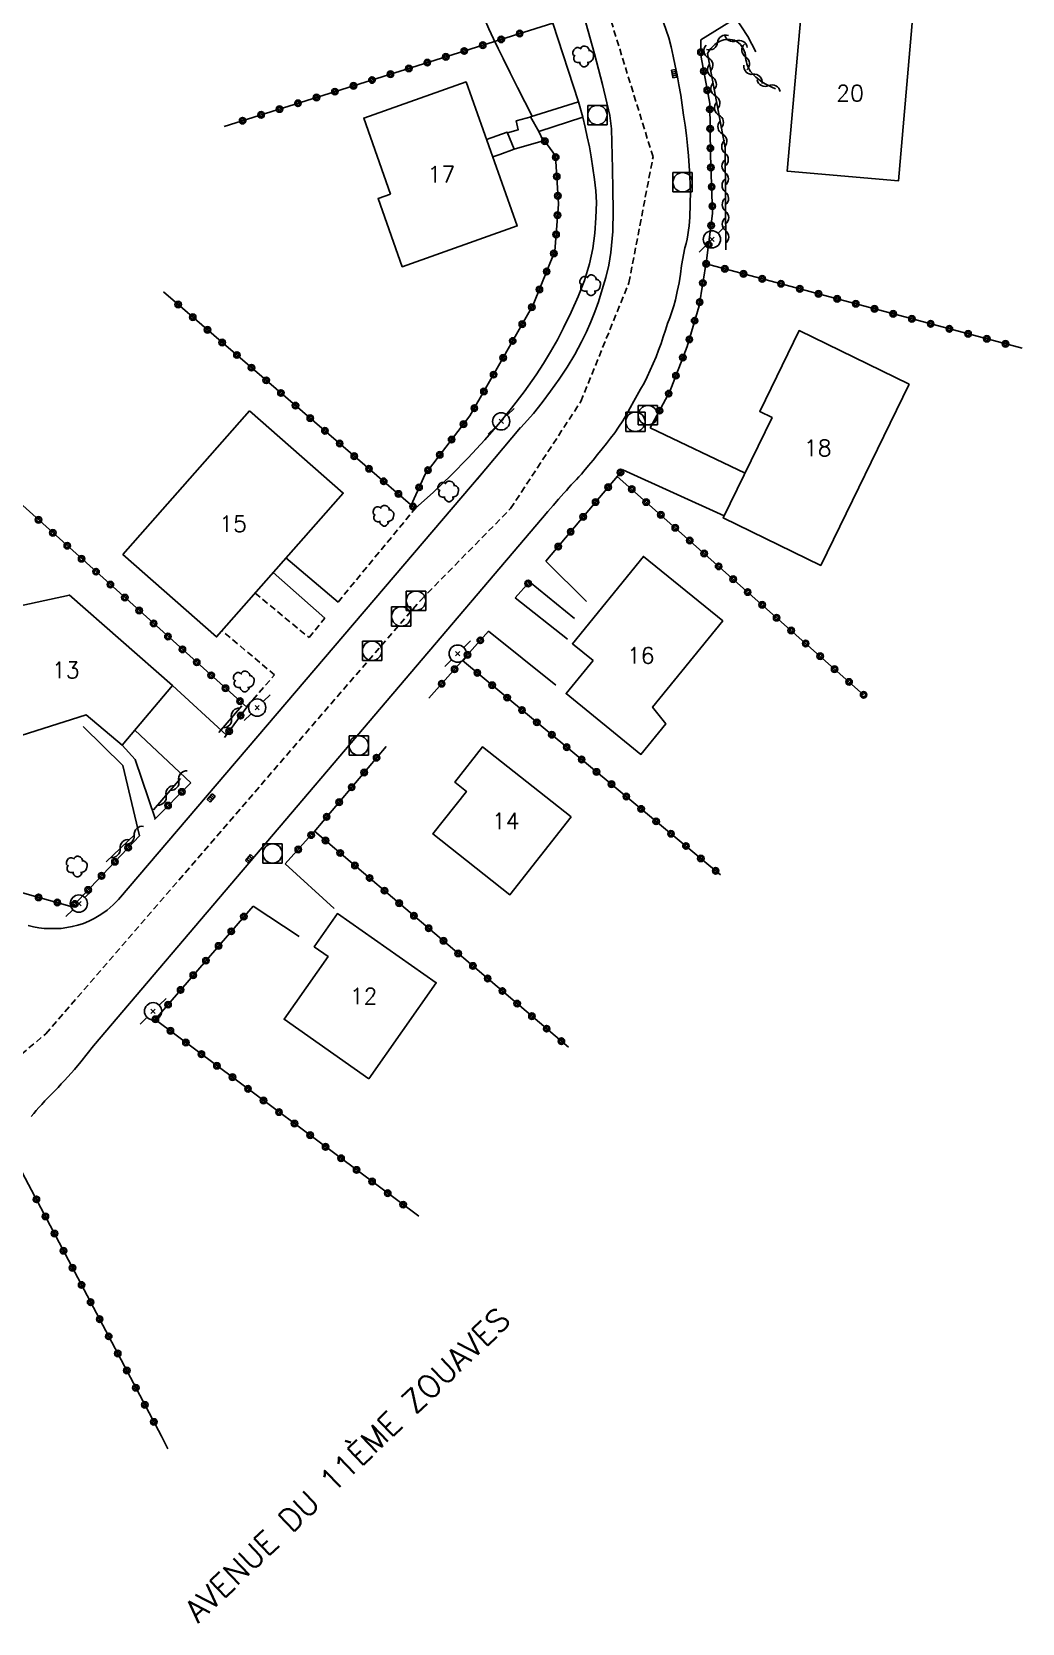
# Model space of a CAD drawing. Header units: millimetres. Extents: x 164000 to 165000, y 151998 to 153000.
# Drawn here: x 164528.6 to 164605.3, y 152156.5 to 152279.8 of the extents above; entities that cross this region are included whole.
import ezdxf
from ezdxf.enums import TextEntityAlignment as Align

# ---------------------------------------------------------------- set-up
doc = ezdxf.new("R2010")
doc.units = ezdxf.units.MM
doc.linetypes.add('DASHED', pattern=[0.75, 0.5, -0.25])
doc.layers.get('0').update_dxf_attribs({"linetype": 'CONTINUOUS'})
for name, color, linetype in [('W0001', 6, 'DASHED'), ('W0008', 7, 'CONTINUOUS'), ('W0014', 7, 'CONTINUOUS'), ('W0017', 7, 'CONTINUOUS'), ('W0101', 7, 'CONTINUOUS'), ('W0105', 7, 'CONTINUOUS'), ('W0112', 1, 'DASHED'), ('W0211', 2, 'CONTINUOUS'), ('W0214', 2, 'CONTINUOUS'), ('W0300', 7, 'CONTINUOUS'), ('W0310', 3, 'CONTINUOUS'), ('W0322', 7, 'CONTINUOUS'), ('W0323', 7, 'CONTINUOUS'), ('W0401', 7, 'CONTINUOUS'), ('W0420', 7, 'CONTINUOUS'), ('W0473', 7, 'CONTINUOUS'), ('W0989', 7, 'CONTINUOUS'), ('W0991', 7, 'CONTINUOUS')]:
    doc.layers.add(name, color=color, linetype=linetype)
doc.styles.get("Standard").update_dxf_attribs({"font": 'romans.shx', "width": 0.85})

# ---------------------------------------------------------------- blocks, each defined once
blk = doc.blocks.new('T473')
for p, q in [((-0.166667, 0.166667), (0.166667, -0.166667)), ((-0.166667, -0.166667), (0.166667, 0.166667)), ((0.500001, 0.500001), (1.000002, 1.000002)), ((-1.000002, -1.000002), (-0.500001, -0.500001))]:
    blk.add_line(p, q)
blk.add_ellipse((0, 0), major_axis=(0.471405, 0.471405), ratio=1, start_param=5.4977871438, end_param=11.780972451)
blk = doc.blocks.new('T401')
for p, q in [((-0.3, 0.3), (0, 0.3)), ((-0.3, -0.25), (-0.3, 0.3)), ((-0.3, 0.15), (0, 0.15)), ((-0.3, 0), (0, 0)), ((0, 0.3), (0, -0.25)), ((-0.3, -0.15), (0, -0.15)), ((-0.3, -0.25), (-0.3, -0.3)), ((-0.3, -0.3), (0, -0.3)), ((0, -0.3), (0, -0.25))]:
    blk.add_line(p, q)
blk = doc.blocks.new('T420')
for p, q in [((0.75, 0.75), (-0.75, 0.75)), ((-0.75, 0.75), (-0.75, -0.75)), ((0.75, 0.75), (0.75, -0.75)), ((0.75, -0.75), (-0.75, -0.75))]:
    blk.add_line(p, q)
blk.add_ellipse((0, 0), major_axis=(-0.53, 0.53), ratio=1, start_param=3.926991, end_param=10.210176)
blk = doc.blocks.new('T300')
for p, q in [((-0.8, 0.51), (-0.86, 0.34)), ((-0.86, 0.34), (-0.86, 0.17)), ((-0.86, 0.17), (-0.74, 0.06)), ((-0.69, 0.63), (-0.8, 0.51)), ((-0.8, -0.06), (-0.74, 0.06)), ((-0.74, 0.06), (-0.69, 0.11)), ((-0.57, 0.69), (-0.69, 0.63)), ((-0.46, 0.69), (-0.57, 0.69)), ((-0.29, 0.63), (-0.46, 0.69)), ((-0.29, 0.63), (-0.17, 0.74)), ((-0.23, 0.57), (-0.29, 0.63)), ((-0.17, 0.74), (-0.06, 0.8)), ((-0.06, 0.8), (0.06, 0.8)), ((0.06, 0.8), (0.23, 0.74)), ((0.23, 0.74), (0.34, 0.63)), ((0.34, 0.63), (0.4, 0.51)), ((0.46, 0.46), (0.34, 0.46)), ((0.4, 0.51), (0.4, 0.46)), ((0.57, 0.4), (0.46, 0.46)), ((0.57, 0.4), (0.69, 0.29)), ((0.69, 0.29), (0.74, 0.17)), ((0.74, 0.06), (0.69, -0.17)), ((0.74, 0.17), (0.74, 0.06)), ((-0.8, -0.17), (-0.8, -0.06)), ((-0.8, -0.23), (-0.8, -0.17)), ((-0.74, -0.34), (-0.8, -0.23)), ((-0.69, -0.4), (-0.74, -0.34)), ((-0.51, -0.46), (-0.69, -0.4)), ((-0.4, -0.46), (-0.51, -0.46)), ((-0.4, -0.46), (-0.34, -0.46)), ((-0.34, -0.46), (-0.34, -0.4)), ((-0.34, -0.51), (-0.34, -0.46)), ((-0.29, -0.63), (-0.34, -0.51)), ((-0.17, -0.74), (-0.29, -0.63)), ((-0.06, -0.8), (-0.17, -0.74)), ((0.06, -0.8), (-0.06, -0.8)), ((0.17, -0.74), (0.06, -0.8)), ((0.23, -0.69), (0.17, -0.74)), ((0.29, -0.46), (0.23, -0.46)), ((0.29, -0.63), (0.23, -0.69)), ((0.46, -0.4), (0.29, -0.46)), ((0.34, -0.51), (0.29, -0.63)), ((0.34, -0.51), (0.34, -0.46)), ((0.57, -0.34), (0.46, -0.4)), ((0.63, -0.29), (0.57, -0.34)), ((0.69, -0.17), (0.63, -0.29))]:
    blk.add_line(p, q)
blk = doc.blocks.new('t323o')
at = {"color": 0, "linetype": 'Continuous'}
for radius in [0.25, 0.15]:
    blk.add_circle((0, 0), radius, dxfattribs=at)
blk = doc.blocks.new('t310o')
at = {"color": 0, "linetype": 'Continuous'}
for centre, start, end in [((-0.5, 0.38), 216.8699, 323.1304), ((0.5, -0.37), 36.8699, 143.1303)]:
    blk.add_arc(centre, 0.625, start, end, dxfattribs=at)
blk = doc.blocks.new('t322o')
at = {"color": 0, "linetype": 'Continuous'}
for radius in [0.25, 0.15]:
    blk.add_circle((0, 0), radius, dxfattribs=at)

msp = doc.modelspace()

# ---------------------------------------------------------------- linework, layer by layer
at = {"layer": 'W0001'}
msp.add_lwpolyline([(164486.6, 152171), (164499.56, 152177.04), (164529.65, 152202.17), (164558.69, 152235.77), (164565.65, 152242.86), (164571.09, 152251.15), (164574.81, 152260.35), (164576.68, 152270.1), (164565.31, 152306.9)], dxfattribs=at)
at = {"layer": 'W0008'}
for points in [[(164577.89, 152279.32), (164577.06, 152281.78), (164576.22, 152284.24), (164575.4, 152286.7), (164574.58, 152289.17), (164574.14, 152290.49), (164573.71, 152291.81), (164573.28, 152293.13), (164572.85, 152294.45)], [(164569.97, 152285.15), (164570.18, 152284.57), (164570.39, 152284), (164570.59, 152283.41), (164570.77, 152282.83), (164571.48, 152280.47), (164572.14, 152278.09), (164572.76, 152275.71), (164573.34, 152273.31)], [(164568.11, 152242.14), (164568.52, 152242.62), (164568.94, 152243.1), (164569.36, 152243.58), (164569.78, 152244.05), (164569.97, 152244.26), (164570.16, 152244.48), (164570.35, 152244.69), (164570.55, 152244.9), (164570.74, 152245.11), (164570.93, 152245.32), (164571.13, 152245.53), (164571.31, 152245.75), (164571.68, 152246.18), (164572.04, 152246.61), (164572.39, 152247.04), (164572.74, 152247.48), (164573.07, 152247.89), (164573.39, 152248.3), (164573.71, 152248.72), (164574.01, 152249.15), (164574.33, 152249.64), (164574.62, 152250.15), (164574.91, 152250.66), (164575.2, 152251.17), (164575.46, 152251.64), (164575.72, 152252.11), (164575.98, 152252.58), (164576.22, 152253.06), (164576.46, 152253.57), (164576.69, 152254.09), (164576.91, 152254.61), (164577.11, 152255.13), (164577.3, 152255.64), (164577.47, 152256.16), (164577.64, 152256.67), (164577.81, 152257.18), (164577.97, 152257.64), (164578.13, 152258.09), (164578.28, 152258.55), (164578.41, 152259.02), (164578.56, 152259.68), (164578.7, 152260.34), (164578.81, 152261.01), (164578.89, 152261.69), (164579.15, 152263.05), (164579.24, 152263.39), (164579.31, 152263.73), (164579.38, 152264.07), (164579.43, 152264.41), (164579.47, 152264.75), (164579.5, 152265.08), (164579.52, 152265.42), (164579.54, 152265.76), (164579.55, 152266.1), (164579.56, 152266.43), (164579.56, 152266.77), (164579.57, 152267.11), (164579.56, 152267.88), (164579.53, 152268.65), (164579.49, 152269.41), (164579.43, 152270.18), (164579.36, 152270.97), (164579.27, 152271.76), (164579.16, 152272.55), (164579.05, 152273.34), (164578.94, 152274.11), (164578.82, 152274.89), (164578.69, 152275.67), (164578.54, 152276.44), (164578.4, 152277.16), (164578.25, 152277.89), (164578.09, 152278.61), (164577.89, 152279.32)], [(164573.34, 152273.31), (164573.45, 152272.28), (164573.5, 152271.25), (164573.51, 152270.21), (164573.53, 152269.18), (164573.56, 152267.56), (164573.59, 152265.94), (164573.56, 152264.31), (164573.42, 152262.69), (164573.25, 152261.72), (164573.02, 152260.76), (164572.75, 152259.82), (164572.45, 152258.88), (164572.17, 152258.09), (164571.86, 152257.31), (164571.52, 152256.54), (164571.15, 152255.78), (164570.61, 152254.79), (164570.02, 152253.82), (164569.4, 152252.88), (164568.75, 152251.95), (164568.1, 152251.08), (164567.42, 152250.23), (164566.71, 152249.41), (164565.97, 152248.61)], [(164566.42, 152249.14), (164563.06, 152245.14)], [(164563.44, 152245.59), (164535.29, 152212.58)], [(164533.34, 152201.23), (164568.11, 152242.14)], [(164535.29, 152212.58), (164534.86, 152212.16), (164534.4, 152211.76), (164533.91, 152211.41), (164533.4, 152211.1), (164532.99, 152210.89), (164532.57, 152210.73), (164532.14, 152210.59), (164531.7, 152210.48), (164531.27, 152210.4), (164530.83, 152210.34), (164530.39, 152210.32), (164529.95, 152210.32), (164529.52, 152210.34), (164529.1, 152210.39), (164528.69, 152210.46), (164528.28, 152210.56)], [(164528.51, 152195.78), (164528.71, 152196.01), (164528.91, 152196.24), (164529.12, 152196.47), (164529.33, 152196.7), (164529.58, 152196.97), (164529.83, 152197.23), (164530.09, 152197.49), (164530.34, 152197.76), (164530.6, 152198.02), (164530.85, 152198.29), (164531.1, 152198.56), (164531.35, 152198.83), (164531.86, 152199.42), (164532.37, 152200.01), (164532.86, 152200.62), (164533.34, 152201.23)]]:
    msp.add_lwpolyline(points, dxfattribs=at)
at = {"layer": 'W0014'}
for points in [[(164567.23, 152273.21), (164566.08, 152272.88), (164566.24, 152272.2), (164565.4, 152271.97)], [(164565.92, 152270.69), (164568.16, 152271.34), (164567.84, 152272.07)], [(164552.28, 152235.61), (164548.25, 152239.03)], [(164571.53, 152235.66), (164568.37, 152238.77)], [(164547.26, 152237.9), (164551.25, 152234.37)], [(164567.1, 152237.17), (164570.59, 152234.34)], [(164532.54, 152225.98), (164535.61, 152222.96), (164536.9, 152217.52)], [(164538.13, 152218.85), (164536.58, 152223.42), (164535.56, 152224.53)]]:
    msp.add_lwpolyline(points, dxfattribs=at)
at = {"layer": 'W0017'}
for points in [[(164580.38, 152279.16), (164583.09, 152280.83), (164584.03, 152279.42), (164584.65, 152278.24)], [(164583.81, 152245.6), (164576.46, 152249.12)], [(164574.33, 152245.86), (164582.19, 152242.29)], [(164570.05, 152232.75), (164566, 152235.93)], [(164563.93, 152233.35), (164569.16, 152229.17)], [(164543.63, 152225.32), (164539.47, 152229.14)], [(164536.55, 152225.69), (164540.87, 152221.61)], [(164551.98, 152211.88), (164548.2, 152215.33)], [(164545.7, 152212.07), (164549.28, 152209.7)]]:
    msp.add_lwpolyline(points, dxfattribs=at)
at = {"layer": 'W0101'}
for points in [[(164588.2, 152281.83), (164587.06, 152269), (164595.68, 152268.24), (164596.81, 152281.07), (164588.2, 152281.83)], [(164556.35, 152267.22), (164554.27, 152273.1), (164562.2, 152275.91), (164566.16, 152264.75), (164557.25, 152261.59), (164555.38, 152266.88), (164556.35, 152267.22)], [(164596.51, 152252.49), (164589.67, 152238.45), (164582.12, 152242.13), (164585.9, 152249.91), (164584.94, 152250.38), (164587.99, 152256.64), (164596.51, 152252.49)], [(164545.43, 152250.44), (164552.68, 152244.05), (164542.88, 152232.92), (164535.62, 152239.31), (164545.43, 152250.44)], [(164572.03, 152231.1), (164569.94, 152228.53), (164575.74, 152223.81), (164577.66, 152226.18), (164576.64, 152227.47), (164582.08, 152234.16), (164575.94, 152239.15), (164570.44, 152232.39), (164572.03, 152231.1)], [(164570.35, 152218.97), (164565.6, 152212.94), (164559.63, 152217.65), (164562.23, 152220.95), (164561.33, 152221.66), (164563.47, 152224.39), (164570.35, 152218.97)], [(164554.68, 152198.69), (164559.89, 152206.13), (164552.24, 152211.48), (164550.44, 152208.91), (164551.51, 152208.15), (164548.11, 152203.3), (164554.68, 152198.69)]]:
    msp.add_lwpolyline(points, close=True, dxfattribs=at)
msp.add_lwpolyline([(164531.46, 152236.18), (164539.47, 152229.14), (164535.56, 152224.53), (164532.78, 152226.87), (164526.12, 152224.77), (164522.99, 152234.32), (164531.48, 152236.16)], dxfattribs=at)
at = {"layer": 'W0105'}
msp.add_lwpolyline([(164567.84, 152272.07), (164571.23, 152273.18), (164570.91, 152274.36), (164567.19, 152273.2)], close=True, dxfattribs=at)
msp.add_lwpolyline([(164564.27, 152270.09), (164564.82, 152270.29), (164565.92, 152270.69), (164565.38, 152272.02), (164563.78, 152271.45)], dxfattribs=at)
at = {"layer": 'W0112'}
for points in [[(164552.28, 152235.61), (164558.26, 152242.86)], [(164545.86, 152236.31), (164550.04, 152232.86), (164551.25, 152234.37)], [(164545.18, 152227.49), (164547.37, 152229.97), (164543.29, 152233.4)]]:
    msp.add_lwpolyline(points, dxfattribs=at)
at = {"layer": 'W0211'}
msp.add_lwpolyline([(164560.2, 152287.38), (164560.64, 152286.93), (164561.04, 152286.45), (164561.41, 152285.95), (164561.74, 152285.42), (164562.04, 152284.86), (164562.3, 152284.29), (164562.54, 152283.71), (164562.75, 152283.12), (164562.96, 152282.53), (164563.17, 152281.94), (164563.39, 152281.36), (164563.63, 152280.78), (164563.97, 152280.01), (164564.33, 152279.25), (164564.69, 152278.49), (164565.06, 152277.73), (164565.61, 152276.6), (164566.17, 152275.48), (164566.74, 152274.36), (164567.32, 152273.24)], dxfattribs=at)
at = {"layer": 'W0214'}
for points in [[(164568.91, 152280.46), (164570.91, 152274.36)], [(164571.23, 152273.18), (164571.42, 152272.41), (164571.59, 152271.65), (164571.75, 152270.88), (164571.88, 152270.1), (164572.02, 152269.22), (164572.15, 152268.34), (164572.25, 152267.46), (164572.29, 152266.57), (164572.26, 152265.37), (164572.18, 152264.18), (164572.02, 152262.99), (164571.77, 152261.82), (164571.38, 152260.53), (164570.89, 152259.28), (164570.33, 152258.06), (164569.75, 152256.86), (164569.27, 152255.92), (164568.75, 152255), (164568.2, 152254.1), (164567.62, 152253.22), (164566.69, 152251.91), (164565.72, 152250.63), (164564.71, 152249.39), (164563.66, 152248.18), (164562.37, 152246.79), (164561.04, 152245.44), (164559.67, 152244.13), (164558.26, 152242.86)]]:
    msp.add_lwpolyline(points, dxfattribs=at)
at = {"layer": 'W0310'}
msp.add_lwpolyline([(164582.31, 152262.89), (164582.26, 152270.79), (164580.91, 152278.1, -0.144054), (164581.72, 152278.98, -0.21209), (164582.98, 152279.13, -0.261491), (164583.84, 152277.95, 0.126149), (164584.22, 152276.7, 0.125844), (164586.17, 152275.38)], format="xyb", dxfattribs=at)
for points in [[(164543.05, 152225.5), (164544.83, 152227.57)], [(164537.98, 152219.51), (164540.09, 152221.94)], [(164534.32, 152215.49), (164536.55, 152217.6)]]:
    msp.add_lwpolyline(points, dxfattribs=at)
at = {"layer": 'W0322'}
msp.add_lwpolyline([(164568.08, 152271.61), (164569.13, 152270.18), (164569.35, 152266.43), (164569.08, 152262.79), (164567.4, 152258.64), (164565.03, 152254.46), (164562.5, 152250.04), (164559.02, 152245.53), (164557.95, 152243.13)], dxfattribs=at)
at = {"layer": 'W0323'}
for points in [[(164543.46, 152272.44), (164568.91, 152280.46), (164565.54, 152290.25)], [(164576.46, 152249.12), (164577.98, 152251.93), (164579.32, 152255.4), (164580.24, 152258.56), (164580.83, 152262.06), (164581.29, 152265.71), (164581.13, 152270.24), (164581.08, 152274.23), (164580.4, 152277.81), (164580.38, 152279.16)], [(164536.9, 152217.52), (164531.7, 152212.01), (164525.98, 152213.61), (164525.39, 152215.36), (164523.74, 152214.87), (164508.15, 152265.74)], [(164605.27, 152255.27), (164580.79, 152261.82)], [(164538.76, 152259.64), (164558.26, 152242.86)], [(164510.97, 152256.54), (164512.31, 152257.08), (164545.21, 152227.47), (164543.48, 152225.12)], [(164568.37, 152238.77), (164574.33, 152245.86)], [(164573.91, 152245.35), (164592.99, 152228.43)], [(164566, 152235.93), (164567.11, 152237.17)], [(164559.31, 152228.17), (164563.93, 152233.35)], [(164581.91, 152214.48), (164561.91, 152231.09)], [(164556, 152224.42), (164550.44, 152217.83)], [(164540.87, 152221.61), (164538.06, 152218.78)], [(164570.12, 152201.14), (164550.47, 152217.87), (164548.2, 152215.33)], [(164545.7, 152212.07), (164538.12, 152203.28), (164558.53, 152188.04)], [(164538.6, 152171), (164527.82, 152191.44), (164520.64, 152184.99)], [(164539.11, 152170.03), (164538.6, 152171)]]:
    msp.add_lwpolyline(points, dxfattribs=at)

# ---------------------------------------------------------------- block references
at = {"layer": 'W0300'}
for p in [(164571.34, 152277.87), (164571.88, 152260.15), (164560.88, 152244.19), (164555.86, 152242.3), (164545.05, 152229.46), (164532.1, 152215.12)]:
    msp.add_blockref('T300', p, dxfattribs=at)
at = {"layer": 'W0310'}
for p, rotation in [((164580.97, 152277.77), 100.5099423207698), ((164581.67, 152278.95), 32.27247748418681), ((164583.1, 152279.07), 330.0466241545839), ((164583.85, 152277.84), 275.0824282240253), ((164581.24, 152276.29), 100.5099423207698), ((164584.42, 152276.49), 314.9607018281701), ((164585.63, 152275.61), 333.0882574381238), ((164581.51, 152274.82), 100.5099423207698), ((164581.79, 152273.34), 100.5099423207698), ((164582.06, 152271.87), 100.5099423207698), ((164582.26, 152270.39), 90.3337220241697), ((164582.27, 152268.89), 90.3337220241697), ((164582.28, 152267.39), 90.3337220241697), ((164582.29, 152265.89), 90.3337220241697), ((164582.3, 152264.39), 90.3337220241697), ((164544.03, 152226.64), 49.3987076271898), ((164539.95, 152221.78), 49.08561947805669), ((164538.97, 152220.64), 49.08561947805669), ((164536.5, 152217.55), 43.22121950062875), ((164535.41, 152216.52), 43.22121950062875)]:
    msp.add_blockref('t310o', p, dxfattribs=dict(at, rotation=rotation))
at = {"layer": 'W0322'}
for p, rotation in [((164568.3, 152271.31), 306.3474498669027), ((164569.14, 152270.08), 273.2939772654167), ((164569.22, 152268.58), 273.2939772654167), ((164569.31, 152267.08), 273.2939772654167), ((164569.28, 152265.59), 265.7636046203065), ((164569.17, 152264.09), 265.7636046203065), ((164569, 152262.61), 248.0704070076436), ((164568.44, 152261.22), 248.0704070076436), ((164567.88, 152259.83), 248.0704070076436), ((164567.29, 152258.45), 240.4146105155651), ((164566.55, 152257.14), 240.4146105155651), ((164565.81, 152255.84), 240.4146105155651), ((164565.07, 152254.53), 240.4146105155651), ((164564.33, 152253.23), 240.1799201811353), ((164563.58, 152251.93), 240.1799201811353), ((164562.84, 152250.63), 240.1799201811353), ((164562, 152249.39), 232.3155242531097), ((164561.08, 152248.2), 232.3155242531097), ((164560.16, 152247.02), 232.3155242531097), ((164559.25, 152245.83), 232.3155242531097), ((164558.56, 152244.5), 246.0023196141816)]:
    msp.add_blockref('t322o', p, dxfattribs=dict(at, rotation=rotation))
at = {"layer": 'W0323'}
for p, rotation in [((164566.35, 152279.65), 17.47093168136364), ((164563.49, 152278.75), 17.47093168136364), ((164564.92, 152279.2), 17.47093168136364), ((164559.2, 152277.4), 17.47093168136364), ((164560.63, 152277.85), 17.47093168136364), ((164562.06, 152278.3), 17.47093168136364), ((164580.39, 152278.21), 91.14576708755556), ((164554.91, 152276.05), 17.47093168136364), ((164556.34, 152276.5), 17.47093168136364), ((164557.77, 152276.95), 17.47093168136364), ((164580.61, 152276.73), 100.6456701902383), ((164550.61, 152274.7), 17.47093168136364), ((164552.04, 152275.15), 17.47093168136364), ((164553.48, 152275.6), 17.47093168136364), ((164580.88, 152275.26), 100.6456701902383), ((164547.75, 152273.8), 17.47093168136364), ((164549.18, 152274.25), 17.47093168136364), ((164581.08, 152273.78), 90.77420872093919), ((164544.89, 152272.9), 17.47093168136364), ((164546.32, 152273.35), 17.47093168136364), ((164581.1, 152272.28), 90.77420872093919), ((164581.12, 152270.78), 90.77420872093919), ((164581.16, 152269.28), 92.04541615599354), ((164581.22, 152267.78), 92.04541615599354), ((164581.27, 152266.28), 92.04541615599354), ((164581.18, 152264.79), 82.82274232991395), ((164580.99, 152263.3), 82.82274232991395), ((164580.79, 152261.81), 80.39480855472942), ((164582.24, 152261.43), 165.0329882725682), ((164580.54, 152260.33), 80.39480855472942), ((164583.69, 152261.04), 165.0329882725682), ((164585.14, 152260.65), 165.0329882725682), ((164586.59, 152260.27), 165.0329882725682), ((164588.04, 152259.88), 165.0329882725682), ((164539.9, 152258.66), 319.3061931792033), ((164580.29, 152258.85), 80.39480855472942), ((164589.49, 152259.49), 165.0329882725682), ((164590.94, 152259.1), 165.0329882725682), ((164592.38, 152258.72), 165.0329882725682), ((164541.03, 152257.68), 319.3061931792033), ((164579.9, 152257.41), 73.79621762744847), ((164593.83, 152258.33), 165.0329882725682), ((164595.28, 152257.94), 165.0329882725682), ((164596.73, 152257.55), 165.0329882725682), ((164542.17, 152256.7), 319.3061931792033), ((164598.18, 152257.17), 165.0329882725682), ((164599.63, 152256.78), 165.0329882725682), ((164601.08, 152256.39), 165.0329882725682), ((164543.31, 152255.72), 319.3061931792033), ((164579.49, 152255.96), 73.79621762744847), ((164602.53, 152256.01), 165.0329882725682), ((164603.98, 152255.62), 165.0329882725682), ((164544.45, 152254.75), 319.3061931792033), ((164545.58, 152253.77), 319.3061931792033), ((164578.99, 152254.55), 68.81382300394863), ((164546.72, 152252.79), 319.3061931792033), ((164578.45, 152253.15), 68.81382300394863), ((164547.86, 152251.81), 319.3061931792033), ((164577.89, 152251.76), 61.6992539797309), ((164548.99, 152250.83), 319.3061931792033), ((164577.18, 152250.44), 61.6992539797309), ((164550.13, 152249.86), 319.3061931792033), ((164551.27, 152248.88), 319.3061931792033), ((164552.41, 152247.9), 319.3061931792033), ((164553.54, 152246.92), 319.3061931792033), ((164554.68, 152245.94), 319.3061931792033), ((164574.16, 152245.66), 49.95952465501473), ((164555.82, 152244.97), 319.3061931792033), ((164556.96, 152243.99), 319.3061931792033), ((164573.2, 152244.51), 49.95952465501473), ((164575.03, 152244.36), 318.4200420773914), ((164558.09, 152243.01), 319.3061931792033), ((164572.23, 152243.36), 49.95952465501473), ((164576.15, 152243.36), 318.4200420773914), ((164529.08, 152241.98), 318.0127877928095), ((164571.27, 152242.21), 49.95952465501473), ((164577.28, 152242.37), 318.4200420773914), ((164578.4, 152241.37), 318.4200420773914), ((164530.19, 152240.98), 318.0127877928095), ((164570.3, 152241.06), 49.95952465501473), ((164579.52, 152240.38), 318.4200420773914), ((164531.31, 152239.98), 318.0127877928095), ((164532.42, 152238.97), 318.0127877928095), ((164569.34, 152239.91), 49.95952465501473), ((164580.64, 152239.38), 318.4200420773914), ((164533.54, 152237.97), 318.0127877928095), ((164581.76, 152238.38), 318.4200420773914), ((164534.65, 152236.97), 318.0127877928095), ((164567, 152237.05), 48.28923092398909), ((164582.89, 152237.39), 318.4200420773914), ((164584.01, 152236.39), 318.4200420773914), ((164535.77, 152235.96), 318.0127877928095), ((164585.13, 152235.4), 318.4200420773914), ((164536.88, 152234.96), 318.0127877928095), ((164538, 152233.96), 318.0127877928095), ((164586.25, 152234.4), 318.4200420773914), ((164539.11, 152232.95), 318.0127877928095), ((164587.38, 152233.41), 318.4200420773914), ((164540.23, 152231.95), 318.0127877928095), ((164562.31, 152231.53), 48.31094199596448), ((164563.3, 152232.65), 48.31094199596448), ((164588.5, 152232.41), 318.4200420773914), ((164541.34, 152230.95), 318.0127877928095), ((164561.31, 152230.41), 48.31094199596448), ((164589.62, 152231.42), 318.4200420773914), ((164590.74, 152230.42), 318.4200420773914), ((164542.46, 152229.94), 318.0127877928095), ((164560.31, 152229.29), 48.31094199596448), ((164563.07, 152230.13), 140.3013177844683), ((164564.22, 152229.17), 140.3013177844683), ((164591.86, 152229.43), 318.4200420773914), ((164543.57, 152228.94), 318.0127877928095), ((164544.69, 152227.94), 318.0127877928095), ((164565.38, 152228.21), 140.3013177844683), ((164592.99, 152228.43), 318.4200420773914), ((164544.74, 152226.82), 233.660605490426), ((164566.53, 152227.25), 140.3013177844683), ((164543.85, 152225.61), 233.660605490426), ((164567.68, 152226.3), 140.3013177844683), ((164568.84, 152225.34), 140.3013177844683), ((164569.99, 152224.38), 140.3013177844683), ((164555.27, 152223.56), 229.8389039037057), ((164571.15, 152223.42), 140.3013177844683), ((164554.31, 152222.41), 229.8389039037057), ((164572.3, 152222.46), 140.3013177844683), ((164540.18, 152220.91), 225.2741414621543), ((164553.34, 152221.27), 229.8389039037057), ((164573.46, 152221.51), 140.3013177844683), ((164574.61, 152220.55), 140.3013177844683), ((164539.12, 152219.85), 225.2741414621543), ((164552.37, 152220.12), 229.8389039037057), ((164575.76, 152219.59), 140.3013177844683), ((164551.4, 152218.98), 229.8389039037057), ((164576.92, 152218.63), 140.3013177844683), ((164550.2, 152217.57), 228.2154960257324), ((164551.31, 152217.15), 139.600181523168), ((164578.07, 152217.67), 140.3013177844683), ((164579.23, 152216.72), 140.3013177844683), ((164535, 152215.5), 226.5871403415418), ((164536.03, 152216.59), 226.5871403415418), ((164549.2, 152216.45), 228.2154960257324), ((164552.45, 152216.18), 139.600181523168), ((164580.38, 152215.76), 140.3013177844683), ((164533.97, 152214.41), 226.5871403415418), ((164553.59, 152215.21), 139.600181523168), ((164554.73, 152214.24), 139.600181523168), ((164581.53, 152214.8), 140.3013177844683), ((164532.93, 152213.32), 226.5871403415418), ((164555.88, 152213.26), 139.600181523168), ((164529.09, 152212.74), 164.4480067756681), ((164530.54, 152212.34), 164.4480067756681), ((164531.9, 152212.23), 226.5871403415418), ((164557.02, 152212.29), 139.600181523168), ((164544.99, 152211.25), 229.2398737720749), ((164558.16, 152211.32), 139.600181523168), ((164544.01, 152210.11), 229.2398737720749), ((164559.3, 152210.35), 139.600181523168), ((164560.45, 152209.38), 139.600181523168), ((164543.03, 152208.98), 229.2398737720749), ((164561.59, 152208.4), 139.600181523168), ((164542.05, 152207.84), 229.2398737720749), ((164562.73, 152207.43), 139.600181523168), ((164541.07, 152206.71), 229.2398737720749), ((164563.87, 152206.46), 139.600181523168), ((164539.12, 152204.43), 229.2398737720749), ((164540.09, 152205.57), 229.2398737720749), ((164565.01, 152205.49), 139.600181523168), ((164566.16, 152204.51), 139.600181523168), ((164538.14, 152203.3), 229.2398737720749), ((164567.3, 152203.54), 139.600181523168), ((164539.3, 152202.4), 323.2572589898228), ((164568.44, 152202.57), 139.600181523168), ((164540.5, 152201.5), 323.2572589898228), ((164569.58, 152201.6), 139.600181523168), ((164541.7, 152200.6), 323.2572589898228), ((164542.9, 152199.7), 323.2572589898228), ((164544.11, 152198.81), 323.2572589898228), ((164545.31, 152197.91), 323.2572589898228), ((164546.51, 152197.01), 323.2572589898228), ((164547.71, 152196.11), 323.2572589898228), ((164548.91, 152195.22), 323.2572589898228), ((164550.12, 152194.32), 323.2572589898228), ((164551.32, 152193.42), 323.2572589898228), ((164552.52, 152192.53), 323.2572589898228), ((164553.72, 152191.63), 323.2572589898228), ((164554.92, 152190.73), 323.2572589898228), ((164556.13, 152189.83), 323.2572589898228), ((164528.92, 152189.35), 117.8192897936761), ((164557.33, 152188.94), 323.2572589898228), ((164529.62, 152188.03), 117.8192897936761), ((164530.32, 152186.7), 117.8192897936761), ((164531.02, 152185.37), 117.8192897936761), ((164531.72, 152184.05), 117.8192897936761), ((164532.42, 152182.72), 117.8192897936761), ((164533.12, 152181.39), 117.8192897936761), ((164533.82, 152180.07), 117.8192897936761), ((164534.52, 152178.74), 117.8192897936761), ((164535.22, 152177.41), 117.8192897936761), ((164535.92, 152176.09), 117.8192897936761), ((164536.62, 152174.76), 117.8192897936761), ((164537.32, 152173.43), 117.8192897936761), ((164538.02, 152172.11), 117.8192897936761)]:
    msp.add_blockref('t323o', p, dxfattribs=dict(at, rotation=rotation))
at = {"layer": 'W0401'}
for p, rotation in [((164578.46, 152276.57), 11.03030835955103), ((164542.35, 152220.54), 139.5377631025914), ((164545.53, 152215.63), 319.6453231004079)]:
    msp.add_blockref('T401', p, dxfattribs=dict(at, rotation=rotation))
at = {"layer": 'W0420'}
for p in [(164572.37, 152273.34), (164578.97, 152268.13), (164575.31, 152249.58), (164576.28, 152250.09), (164558.32, 152235.72), (164557.18, 152234.5), (164554.92, 152231.84), (164553.89, 152224.5), (164547.21, 152216.14)]:
    msp.add_blockref('T420', p, dxfattribs=at)
at = {"layer": 'W0473'}
for p in [(164581.24, 152263.71), (164564.92, 152249.61), (164561.55, 152231.62), (164546.02, 152227.44), (164532.21, 152212.26), (164537.96, 152203.92)]:
    msp.add_blockref('T473', p, dxfattribs=at)

# ---------------------------------------------------------------- texts
at = {"layer": 'W0989'}
msp.add_text('AVENUE DU 11ÈME ZOUAVES  ', height=1.75, rotation=43.8623, dxfattribs=at).set_placement((164541.44, 152156.47))
at = {"layer": 'W0991'}
for s, p in [('20', (164591.94, 152275.03)), ('17', (164560.28, 152268.75)), ('18', (164589.43, 152247.55)), ('15', (164544.15, 152241.68)), ('16', (164575.73, 152231.48)), ('13', (164531.19, 152230.35)), ('14', (164565.27, 152218.66)), ('12', (164554.26, 152205.09))]:
    msp.add_text(s, height=1.25, dxfattribs=at).set_placement(p, align=Align.MIDDLE_CENTER)

doc.saveas('drawing.dxf')
